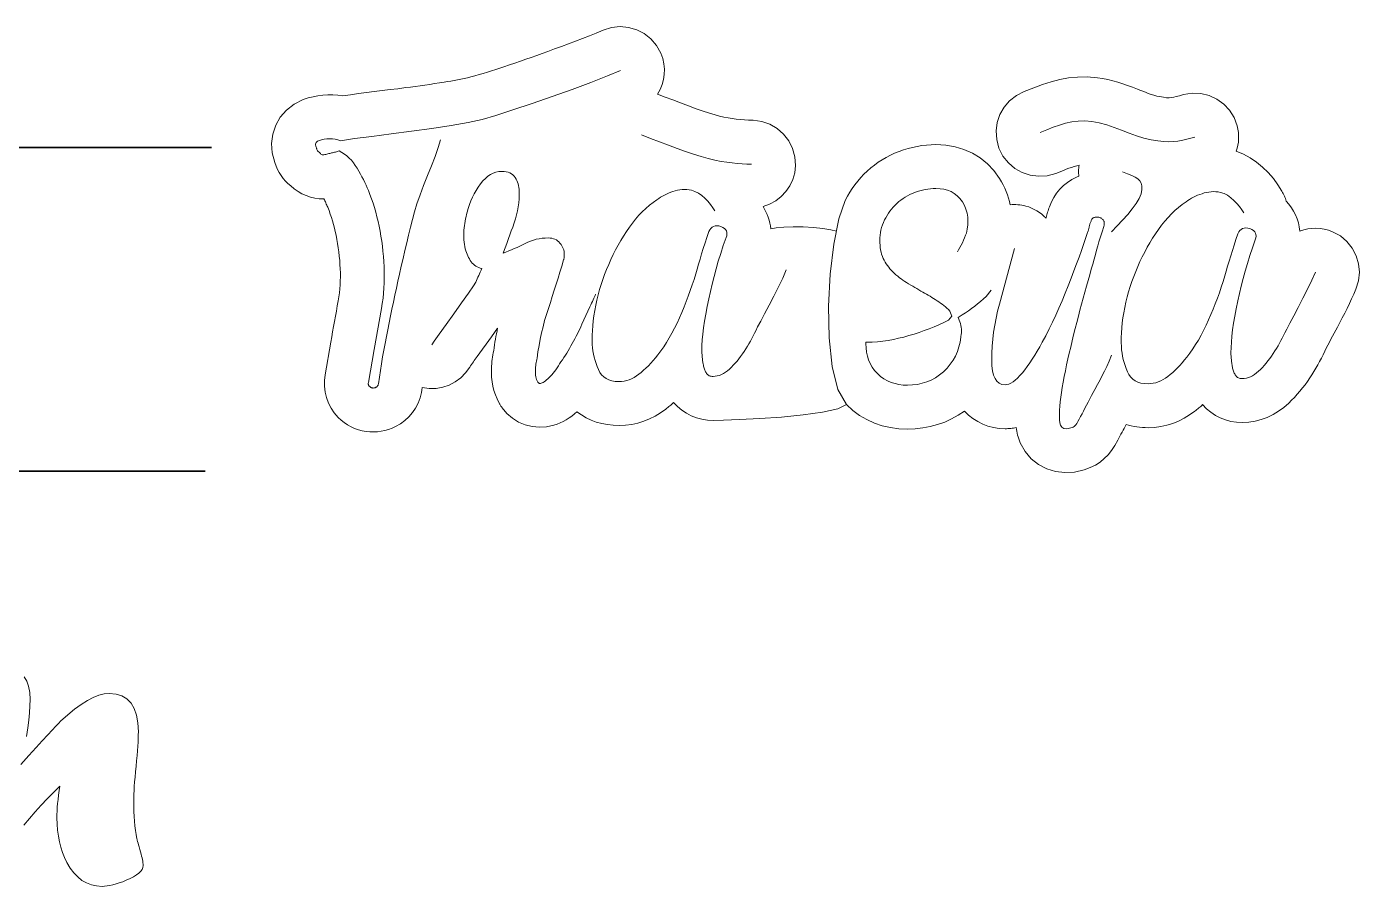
# Model space of a CAD drawing. Header units: millimetres. Extents: x -1222 to 1280, y -244 to 317.
# Drawn here: x 416 to 1280, y -240 to 317 of the extents above; entities that cross this region are included whole.
import ezdxf
from ezdxf.lldxf.tags import DXFTag

# ---------------------------------------------------------------- set-up
doc = ezdxf.new("R2010")
doc.units = ezdxf.units.MM
doc.header["$MEASUREMENT"] = 0
doc.layers.add('Layer 2', color=7, linetype='Continuous')
doc.layers.add('Tool', color=7, linetype='Continuous')
tags = doc.linetypes.add('New Line3', pattern=[0.7, 0.2, -0.5]).pattern_tags.tags
tags[6:7] = [DXFTag(74, 4), DXFTag(75, 0), DXFTag(340, '0'), DXFTag(46, 1.0), DXFTag(50, 0.0), DXFTag(44, 0.0), DXFTag(45, 0.0)]
tags[4:5] = [DXFTag(74, 4), DXFTag(75, 0), DXFTag(340, '0'), DXFTag(46, 1.0), DXFTag(50, 0.0), DXFTag(44, 0.0), DXFTag(45, 0.0)]
tags = doc.linetypes.add('New Line4', pattern=[0.7, 0.2, -0.5]).pattern_tags.tags
tags[6:7] = [DXFTag(74, 4), DXFTag(75, 0), DXFTag(340, '0'), DXFTag(46, 1.0), DXFTag(50, 0.0), DXFTag(44, 0.0), DXFTag(45, 0.0)]
tags[4:5] = [DXFTag(74, 4), DXFTag(75, 0), DXFTag(340, '0'), DXFTag(46, 1.0), DXFTag(50, 0.0), DXFTag(44, 0.0), DXFTag(45, 0.0)]

msp = doc.modelspace()

# ---------------------------------------------------------------- linework, layer by layer
at = {"layer": 'Layer 2', "lineweight": 9}
for points in [[(947.256, 72.2524), (941.6306, 69.5633), (931.8647, 67.3496), (919.2885, 65.5754), (905.2324, 64.2046), (891.0263, 63.2011), (878.0007, 62.529), (867.4856, 62.1521), (860.8114, 62.0345), (857.1153, 62.2265), (853.5102, 62.7963), (850.0215, 63.7348), (846.6749, 65.0327), (843.4956, 66.6809), (840.5093, 68.6703), (837.7412, 70.9915), (835.217, 73.6355), (834.6011, 73.0822), (833.9801, 72.5348), (833.354, 71.9935), (832.7227, 71.4582), (832.0862, 70.9292), (831.4445, 70.4067), (830.7975, 69.8906), (830.1453, 69.3812), (826.7772, 66.9709), (823.272, 64.8431), (819.6386, 63.0097), (815.8858, 61.4828), (812.0225, 60.2743), (808.0573, 59.3962), (803.9992, 58.8606), (799.8569, 58.6794), (796.0259, 58.8229), (792.2856, 59.2512), (788.6499, 59.9609), (785.133, 60.949), (781.7488, 62.2119), (778.5113, 63.7466), (775.4346, 65.5497), (772.5327, 67.618), (770.8891, 66.1931), (769.1886, 64.8496), (767.4285, 63.5941), (765.6059, 62.4331), (763.7182, 61.3732), (761.7626, 60.421), (759.7364, 59.5831), (757.6368, 58.8661), (752.924, 57.8211), (748.2027, 57.5346), (743.551, 57.9784), (739.0472, 59.1242), (734.7696, 60.9438), (730.7964, 63.4089), (727.2059, 66.4912), (724.0763, 70.1625), (723.7984, 70.5509), (723.5342, 70.9325), (723.2813, 71.3109), (723.0374, 71.6898), (722.8001, 72.0729), (722.5671, 72.4638), (722.3362, 72.8664), (722.1049, 73.2842), (720.7908, 75.9254), (719.6826, 78.633), (718.7767, 81.3994), (718.0698, 84.2168), (717.5584, 87.0774), (717.2391, 89.9735), (717.1084, 92.8974), (717.1629, 95.8414), (717.2475, 97.2934), (717.3582, 98.7437), (717.496, 100.1918), (717.6618, 101.6368), (717.8564, 103.0781), (718.0808, 104.515), (718.336, 105.9467), (718.6228, 107.3725), (718.8791, 109.1917), (719.1516, 111.008), (719.4402, 112.8216), (719.745, 114.6321), (720.066, 116.4395), (720.4032, 118.2438), (720.7566, 120.0448), (721.1261, 121.8424), (717.0718, 116.2072), (707.8685, 103.4389), (707.2641, 102.6004), (706.6525, 101.7565), (706.0373, 100.9079), (705.4224, 100.0553), (704.8116, 99.1996), (704.2085, 98.3415), (703.6171, 97.4817), (703.041, 96.6212), (700.3933, 92.8583), (697.2412, 89.637), (693.6659, 86.9856), (689.7491, 84.9324), (685.572, 83.5056), (681.2161, 82.7337), (676.7629, 82.6449), (672.2938, 83.2675), (672.0596, 81.6445), (671.7929, 80.0873), (670.8817, 76.5645), (669.598, 73.2076), (667.9592, 70.0428), (665.9826, 67.0963), (663.6854, 64.3941), (661.0849, 61.9625), (658.1985, 59.8275), (655.0435, 58.0154), (652.7918, 56.9895), (650.4844, 56.1357), (648.1298, 55.4576), (645.7363, 54.9587), (643.3124, 54.6427), (640.8663, 54.5131), (638.4066, 54.5736), (635.9415, 54.8278), (633.3807, 55.3021), (630.8858, 55.9805), (628.4659, 56.8565), (626.1299, 57.9236), (623.8869, 59.1753), (621.7458, 60.6053), (619.7155, 62.207), (617.8052, 63.974), (615.2778, 66.8382), (613.1514, 69.9535), (611.4344, 73.2795), (610.1355, 76.7762), (609.2631, 80.4032), (608.8259, 84.1203), (608.8324, 87.8873), (609.2911, 91.6638), (612.9789, 112.8685), (613.567, 116.2181), (614.1642, 119.5661), (614.7681, 122.9127), (615.3763, 126.2586), (615.9865, 129.6042), (616.596, 132.9498), (617.2027, 136.296), (617.804, 139.6432), (618.2219, 142.2061), (618.5631, 144.7776), (618.8292, 147.3563), (619.022, 149.9409), (619.1431, 152.53), (619.1941, 155.1224), (619.1769, 157.7167), (619.093, 160.3115), (618.944, 163.0606), (618.7434, 165.806), (618.4904, 168.5468), (618.184, 171.2818), (617.8232, 174.0101), (617.4069, 176.7306), (616.9343, 179.4423), (616.4043, 182.1442), (615.9011, 184.4637), (615.3527, 186.7764), (614.7566, 189.0793), (614.1104, 191.3694), (613.4117, 193.6436), (612.6579, 195.8991), (611.8468, 198.1327), (610.9759, 200.3415), (610.6904, 201.0251), (610.3967, 201.7061), (610.095, 202.3845), (609.7858, 203.0601), (609.4694, 203.733), (609.146, 204.4031), (608.8161, 205.0703), (608.4799, 205.7346), (605.4952, 205.8262), (602.577, 206.2052), (599.7344, 206.8641), (596.9768, 207.7953), (594.3134, 208.9913), (591.7534, 210.4446), (589.306, 212.1478), (586.9806, 214.0932), (585.1714, 215.6418), (583.5395, 217.2885), (582.0731, 219.0331), (580.7604, 220.8751), (579.5893, 222.8142), (578.5482, 224.8498), (577.625, 226.9817), (576.808, 229.2094), (575.0808, 235.4706), (574.6199, 241.7073), (575.3656, 247.7672), (577.2582, 253.4978), (580.2382, 258.7467), (584.246, 263.3616), (589.2217, 267.1902), (595.106, 270.0799), (598.2677, 271.1513), (601.4557, 272.0049), (604.6637, 272.6395), (607.8856, 273.0543), (611.1152, 273.2482), (614.3462, 273.22), (617.5724, 272.969), (620.7878, 272.4939), (625.8622, 273.2483), (630.9545, 273.9582), (636.0589, 274.6336), (641.1695, 275.2848), (646.2801, 275.922), (651.3849, 276.5553), (656.478, 277.1949), (661.5533, 277.8511), (664.6719, 278.2645), (667.7905, 278.6836), (670.9086, 279.1102), (674.0257, 279.5462), (677.1411, 279.9935), (680.2544, 280.4538), (683.3648, 280.929), (686.472, 281.421), (688.6229, 281.7696), (690.7958, 282.1292), (692.9813, 282.5051), (695.1705, 282.9023), (697.354, 283.326), (699.5227, 283.7814), (701.6674, 284.2737), (703.779, 284.8081), (706.4758, 285.5467), (709.1725, 286.3227), (711.8671, 287.1304), (714.5576, 287.964), (717.242, 288.8178), (719.9185, 289.6862), (722.5848, 290.5633), (725.2392, 291.4434), (728.7971, 292.6333), (732.3509, 293.8369), (735.9007, 295.0533), (739.4465, 296.2821), (742.9883, 297.5223), (746.5261, 298.7734), (750.0599, 300.0346), (753.5898, 301.3052), (758.0936, 302.9355), (762.6154, 304.5831), (767.1449, 306.2533), (771.6716, 307.9512), (776.1853, 309.6821), (780.6755, 311.4511), (785.1318, 313.2633), (789.544, 315.124), (795.0386, 316.855), (800.6055, 317.437), (806.0924, 316.9307), (811.3465, 315.397), (816.2155, 312.8966), (820.5467, 309.4904), (824.1875, 305.239), (826.9856, 300.2034), (828.1987, 296.8095), (828.9601, 293.3654), (829.2844, 289.9076), (829.1862, 286.4726), (828.68, 283.0969), (827.7804, 279.8169), (826.5018, 276.6691), (824.8588, 273.69), (829.7518, 271.7949), (834.7186, 269.8662), (839.7412, 267.9373), (844.8015, 266.042), (849.8814, 264.2139), (854.9629, 262.4866), (860.0278, 260.8937), (865.0582, 259.4689), (867.8657, 258.7775), (870.5717, 258.2171), (873.2128, 257.7717), (875.8256, 257.4253), (878.4467, 257.162), (881.1127, 256.9657), (883.8602, 256.8205), (886.7259, 256.7104), (892.4348, 255.939), (897.7203, 254.0969), (902.4703, 251.3042), (906.5725, 247.6806), (909.9149, 243.3462), (912.3851, 238.4208), (913.8711, 233.0243), (914.2606, 227.2767), (913.7164, 222.5963), (912.4465, 218.1832), (910.5159, 214.098), (907.9895, 210.4016), (904.9321, 207.1546), (901.4087, 204.4177), (897.484, 202.2515), (893.2229, 200.7168), (894.2219, 199.0566), (895.1178, 197.3451), (895.9086, 195.586), (896.5923, 193.7834), (897.1671, 191.9411), (897.631, 190.0629), (897.9821, 188.1529), (898.2183, 186.2148), (901.6608, 186.9928), (906.6712, 187.4555), (912.7328, 187.6223), (919.3291, 187.5125), (925.9435, 187.1454), (932.0594, 186.5403), (937.1602, 185.7166), (940.7293, 184.6937)], [(684.2135, 244.1162), (682.6158, 238.9664), (680.5594, 233.2455), (678.1987, 227.1372), (675.6884, 220.8257), (673.183, 214.4947), (670.8368, 208.3284), (668.8046, 202.5106), (667.2407, 197.2253), (665.9698, 192.2578), (664.7134, 187.271), (663.4715, 182.2648), (662.2442, 177.2392), (661.0313, 172.1943), (659.833, 167.13), (658.6492, 162.0463), (657.48, 156.9432), (656.4802, 152.38), (655.4949, 147.8314), (654.5242, 143.2973), (653.568, 138.7777), (652.6263, 134.2726), (651.6991, 129.782), (650.7864, 125.3059), (649.8883, 120.8444), (649.0144, 116.3974), (648.1744, 111.9649), (647.3683, 107.547), (646.5961, 103.1436), (645.8577, 98.7546), (645.1532, 94.3803), (644.4827, 90.0204), (643.846, 85.675), (643.754, 85.3022), (643.633, 84.9585), (643.4829, 84.6438), (643.3038, 84.3582), (643.0956, 84.1016), (642.8584, 83.874), (642.5921, 83.6755), (642.2967, 83.506), (641.9893, 83.3632), (641.6867, 83.2446), (641.3889, 83.1502), (641.096, 83.08), (640.8079, 83.0339), (640.5247, 83.0122), (640.2463, 83.0146), (639.9728, 83.0412), (639.7041, 83.092), (639.4402, 83.1671), (639.1812, 83.2663), (638.927, 83.3898), (638.6776, 83.5375), (638.4331, 83.7093), (638.1934, 83.9054), (637.9586, 84.1257), (637.7456, 84.3678), (637.5713, 84.6293), (637.4358, 84.9101), (637.339, 85.2103), (637.2809, 85.5298), (637.2615, 85.8687), (637.2809, 86.227), (637.339, 86.6047), (641.0574, 107.9852), (645.8602, 134.6332), (646.3952, 137.9013), (646.8382, 141.1984), (647.1892, 144.5246), (647.4482, 147.8799), (647.6152, 151.2641), (647.6903, 154.6775), (647.6733, 158.1199), (647.5643, 161.5913), (647.3779, 164.9852), (647.1286, 168.3501), (646.8163, 171.6859), (646.4411, 174.9927), (646.003, 178.2705), (645.5019, 181.5192), (644.9379, 184.7388), (644.3109, 187.9295), (643.6258, 191.0717), (642.8875, 194.1461), (642.0959, 197.1527), (641.251, 200.0916), (640.3529, 202.9626), (639.4015, 205.7659), (638.3969, 208.5014), (637.339, 211.1691), (636.6152, 212.8855), (635.8381, 214.626), (635.0078, 216.3908), (634.1242, 218.1797), (633.1873, 219.9929), (632.1972, 221.8303), (631.1538, 223.6918), (630.0572, 225.5776), (628.8928, 227.415), (627.6461, 229.1314), (626.3171, 230.7267), (624.9058, 232.201), (623.4121, 233.5542), (621.8362, 234.7864), (620.1779, 235.8975), (618.4374, 236.8876), (617.8204, 236.717), (617.2079, 236.5226), (616.5983, 236.3155), (615.9902, 236.1069), (615.3822, 235.908), (614.7726, 235.7299), (614.1601, 235.5839), (613.5432, 235.4812), (612.9203, 235.3826), (612.2922, 235.2485), (611.6607, 235.0895), (611.0279, 234.9162), (610.3956, 234.7389), (609.7659, 234.5683), (609.1406, 234.4148), (608.5218, 234.289), (607.8927, 234.2356), (607.386, 234.3102), (606.9637, 234.4936), (606.5874, 234.7664), (606.219, 235.1091), (605.8202, 235.5024), (605.3528, 235.9268), (604.7787, 236.363), (604.5599, 236.5754), (604.3636, 236.8805), (604.1874, 237.2516), (604.0288, 237.662), (603.8854, 238.0848), (603.7545, 238.4932), (603.6339, 238.8604), (603.521, 239.1598), (603.2409, 239.9515), (603.1102, 240.6622), (603.1227, 241.2948), (603.2722, 241.8525), (603.5522, 242.3382), (603.9566, 242.7551), (604.4791, 243.1063), (605.1134, 243.3947), (606.9025, 243.9853), (608.6877, 244.4119), (610.4698, 244.6722), (612.2499, 244.7637), (614.0287, 244.6841), (615.8072, 244.431), (617.5864, 244.002), (619.367, 243.3947), (628.3972, 244.7746), (639.5268, 246.2743), (652.0546, 247.8844), (665.279, 249.5957), (678.4985, 251.399), (691.0116, 253.2849), (702.117, 255.2443), (711.1131, 257.2679), (720.0803, 259.8616), (731.097, 263.3644), (743.459, 267.5169), (756.4623, 272.0595), (769.4026, 276.7329), (781.5758, 281.2776), (792.2779, 285.434), (800.8045, 288.9429)], [(1072.7893, 248.8193), (1077.2139, 250.5359), (1081.397, 252.1382), (1085.4271, 253.5657), (1089.3925, 254.7581), (1093.3818, 255.655), (1097.4834, 256.1961), (1101.7856, 256.3211), (1106.377, 255.9695), (1111.1641, 255.0872), (1115.9857, 253.7528), (1120.8288, 252.1051), (1125.6802, 250.2828), (1130.5268, 248.4248), (1135.3556, 246.6698), (1140.1534, 245.1567), (1144.9071, 244.0242), (1149.2428, 243.2847), (1152.9326, 242.8484), (1156.1821, 242.7007), (1159.1973, 242.8273), (1162.1839, 243.2135), (1165.3477, 243.845), (1168.8945, 244.7073), (1173.0301, 245.7858)], [(814.3843, 247.1834), (820.2757, 244.9202), (826.1223, 242.6909), (831.879, 240.5294), (837.501, 238.4695), (842.9434, 236.5451), (848.1613, 234.79), (853.1098, 233.2382), (857.7439, 231.9235), (862.0338, 230.8685), (866.0093, 230.0507), (869.7155, 229.4361), (873.1971, 228.9909), (876.4991, 228.6811), (879.6664, 228.473), (882.7438, 228.3327), (885.7764, 228.2262)], [(678.4849, 111.0881), (679.995, 113.3998), (683.2704, 118.0396), (687.7228, 124.2378), (692.7636, 131.2243), (697.8044, 138.2293), (702.2566, 144.4831), (705.5319, 149.2156), (707.0417, 151.657), (707.4794, 152.7056), (707.9307, 153.7729), (708.3955, 154.8588), (708.8738, 155.9634), (709.3657, 157.0865), (709.871, 158.2282), (710.3897, 159.3884), (710.9219, 160.5672), (709.8711, 160.8085), (708.8741, 161.1365), (707.931, 161.551), (707.0418, 162.0522), (706.2064, 162.6401), (705.425, 163.3145), (704.6974, 164.0756), (704.0237, 164.9234), (703.3972, 165.833), (702.8111, 166.7797), (702.2655, 167.7635), (701.7602, 168.7844), (701.2954, 169.8425), (700.871, 170.9377), (700.4871, 172.07), (700.1435, 173.2394), (699.8471, 174.7276), (699.6046, 176.222), (699.416, 177.7225), (699.2813, 179.2292), (699.2004, 180.7421), (699.1735, 182.2612), (699.2004, 183.7865), (699.2812, 185.3179), (699.4092, 186.8432), (699.5776, 188.3499), (699.7865, 189.838), (700.0358, 191.3076), (700.3254, 192.7586), (700.6556, 194.191), (701.0261, 195.6049), (701.4371, 197.0002), (702.1376, 199.5402), (702.9459, 202.0122), (703.862, 204.4161), (704.886, 206.752), (706.0177, 209.0198), (707.2572, 211.2195), (708.6045, 213.3511), (710.0596, 215.4147), (711.5956, 217.3174), (713.1854, 218.9664), (714.8291, 220.3617), (716.5267, 221.5033), (718.2781, 222.3913), (720.0835, 223.0255), (721.9428, 223.4061), (723.856, 223.5329), (725.311, 223.471), (726.6583, 223.2854), (727.8978, 222.976), (729.0295, 222.5429), (730.0534, 221.986), (730.9696, 221.3054), (731.778, 220.501), (732.4786, 219.5728), (733.0849, 218.5704), (733.6103, 217.5433), (734.0549, 216.4914), (734.4187, 215.4148), (734.7016, 214.3134), (734.9037, 213.1872), (735.0249, 212.0363), (735.0653, 210.8607), (735.1091, 208.2835), (735.0249, 205.7002), (734.8128, 203.1106), (734.4726, 200.5149), (734.0045, 197.913), (733.4083, 195.3048), (732.6842, 192.6905), (731.832, 190.07), (730.9192, 187.4681), (730.0131, 184.9095), (729.1137, 182.3942), (728.2211, 179.9222), (727.3353, 177.4936), (726.4561, 175.1082), (725.5837, 172.7662), (724.7181, 170.4674), (726.5437, 171.1728), (728.3558, 171.903), (730.1545, 172.6579), (731.9396, 173.4376), (733.7113, 174.242), (735.4695, 175.0711), (737.2142, 175.925), (738.9455, 176.8036), (740.6903, 177.639), (742.4754, 178.363), (744.301, 178.9755), (746.167, 179.4767), (748.0735, 179.8665), (750.0203, 180.145), (752.0076, 180.312), (754.0353, 180.3677), (755.1906, 180.3151), (756.2853, 180.1573), (757.3193, 179.8944), (758.2927, 179.5262), (759.2055, 179.0529), (760.0577, 178.4744), (760.8492, 177.7906), (761.5802, 177.0017), (762.237, 176.1509), (762.8062, 175.2815), (763.2878, 174.3935), (763.6819, 173.4871), (763.9884, 172.562), (764.2073, 171.6184), (764.3387, 170.6562), (764.3825, 169.6755), (764.3758, 169.1), (764.3555, 168.5617), (764.3219, 168.0605), (764.2747, 167.5964), (764.2141, 167.1695), (764.14, 166.7797), (764.0524, 166.427), (763.9514, 166.1114), (762.759, 162.1544), (761.5532, 158.2035), (760.3339, 154.2589), (759.1011, 150.3205), (757.8548, 146.3882), (756.5951, 142.4621), (755.3219, 138.5422), (754.0353, 134.6285), (752.7891, 130.7024), (751.6372, 126.7454), (750.5795, 122.7575), (749.6162, 118.7386), (748.7472, 114.6888), (747.9725, 110.608), (747.2922, 106.4963), (746.7061, 102.3536), (746.5006, 101.4502), (746.3154, 100.522), (746.1503, 99.5691), (746.0055, 98.5915), (745.8808, 97.589), (745.7764, 96.5619), (745.6921, 95.51), (745.6281, 94.4333), (745.6046, 93.3629), (745.6417, 92.3296), (745.7394, 91.3334), (745.8977, 90.3743), (746.1166, 89.4523), (746.3962, 88.5674), (746.7363, 87.7197), (747.1371, 86.9091), (747.3595, 86.6369), (747.5953, 86.4142), (747.8445, 86.241), (748.1073, 86.1172), (748.3835, 86.043), (748.6731, 86.0183), (748.9762, 86.043), (749.2927, 86.1173), (749.9529, 86.3617), (750.64, 86.6989), (751.3541, 87.1289), (752.0951, 87.6518), (752.8631, 88.2674), (753.658, 88.9759), (754.4798, 89.7772), (755.3286, 90.6713), (756.1909, 91.6397), (757.0532, 92.6637), (757.9154, 93.7435), (758.7777, 94.8789), (759.64, 96.07), (760.5023, 97.3168), (761.3645, 98.6193), (762.2268, 99.9775), (763.1902, 101.3759), (764.14, 102.7991), (765.0764, 104.247), (765.9993, 105.7197), (766.9087, 107.2171), (767.8046, 108.7393), (768.6871, 110.2862), (769.5561, 111.8579), (770.4083, 113.4388), (771.2402, 115.0136), (772.0519, 116.5822), (772.8435, 118.1446), (773.6148, 119.7007), (774.3659, 121.2508), (775.0969, 122.7946), (775.8076, 124.3322), (780.9812, 135.6184), (781.5572, 136.8745), (782.0994, 138.0687), (782.608, 139.2011), (783.0829, 140.2716), (783.5242, 141.2802), (783.9317, 142.2269), (784.3056, 143.1117), (784.6458, 143.9347)], [(1126.2777, 223.2586), (1129.5652, 222.0279), (1132.2856, 220.9382), (1134.4769, 219.8898), (1136.1769, 218.7831), (1137.4236, 217.5185), (1138.2547, 215.9964), (1138.7083, 214.1171), (1138.8221, 211.7811), (1138.3442, 209.0322), (1137.0728, 206.0069), (1135.1214, 202.7448), (1132.6033, 199.2853), (1129.6318, 195.6679), (1126.3202, 191.932), (1122.782, 188.1172), (1119.1304, 184.2629)], [(861.8951, 197.9737), (860.6377, 199.9913), (859.1272, 202.0743), (857.4007, 204.1403), (855.4955, 206.1067), (853.4487, 207.8909), (851.2976, 209.4105), (849.0794, 210.5828), (846.8312, 211.3254), (845.3069, 211.6024), (843.7865, 211.7592), (842.271, 211.8013), (840.7617, 211.7343), (839.2595, 211.5637), (837.7658, 211.2951), (836.2815, 210.9341), (834.8079, 210.4863), (833.3618, 209.9752), (831.9594, 209.4204), (830.6007, 208.8219), (829.2857, 208.1798), (828.0144, 207.4938), (826.7867, 206.7642), (825.6028, 205.9909), (824.4625, 205.1739), (821.981, 203.4264), (819.5693, 201.5391), (817.2276, 199.5119), (814.9558, 197.345), (812.7539, 195.0382), (810.6218, 192.5916), (808.5597, 190.0051), (806.5674, 187.2789), (804.6452, 184.4566), (802.7928, 181.5819), (801.0103, 178.6547), (799.2977, 175.6752), (797.655, 172.6431), (796.0822, 169.5587), (794.5793, 166.4219), (793.1463, 163.2326), (791.792, 160.004), (790.525, 156.7492), (789.3454, 153.4682), (788.2532, 150.161), (787.2484, 146.8275), (786.331, 143.4679), (785.5009, 140.082), (784.7582, 136.67), (784.1116, 133.2753), (783.5699, 129.9419), (783.133, 126.6696), (782.8009, 123.4585), (782.5737, 120.3085), (782.4514, 117.2197), (782.4339, 114.1921), (782.5212, 111.2256), (782.7047, 109.1373), (782.9756, 107.0664), (783.3339, 105.0131), (783.7796, 102.9772), (784.3126, 100.9588), (784.9329, 98.9578), (785.6406, 96.9744), (786.4357, 95.0085), (787.3794, 93.1735), (788.5328, 91.5832), (789.8959, 90.2376), (791.4687, 89.1366), (793.2512, 88.2803), (795.2434, 87.6687), (797.4453, 87.3017), (799.8569, 87.1794), (801.5259, 87.2537), (803.1773, 87.4765), (804.8113, 87.8478), (806.4277, 88.3677), (808.0267, 89.0361), (809.6082, 89.8531), (811.1723, 90.8186), (812.7189, 91.9327), (814.2568, 93.1691), (815.7946, 94.5016), (817.3325, 95.9302), (818.8704, 97.455), (820.4082, 99.0758), (821.946, 100.7928), (823.4838, 102.6059), (825.0216, 104.5151), (826.9527, 107.0927), (828.8313, 109.7927), (830.6575, 112.615), (832.4313, 115.5596), (834.1526, 118.6266), (835.8215, 121.8158), (837.438, 125.1274), (839.0021, 128.5613), (840.5138, 132.0651), (841.973, 135.5864), (843.3797, 139.1252), (844.7341, 142.6815), (846.036, 146.2553), (847.2855, 149.8466), (848.4826, 153.4553), (849.6272, 157.0815), (850.4923, 160.2008), (851.4098, 163.4075), (852.3797, 166.7016), (853.402, 170.0831), (854.4767, 173.552), (855.6038, 177.1082), (856.7833, 180.7518), (858.0153, 184.4828), (858.627, 185.6362), (859.3436, 186.58), (860.1649, 187.314), (861.0911, 187.8383), (862.1222, 188.1528), (863.2581, 188.2577), (864.4988, 188.1528), (865.8444, 187.8383), (867.1201, 187.2353), (868.1512, 186.545), (868.9376, 185.7673), (869.4793, 184.9023), (869.7764, 183.9498), (869.8288, 182.9101), (869.6366, 181.7829), (869.1998, 180.5683), (867.4348, 175.4218), (865.7746, 170.3277), (864.2193, 165.2861), (862.7688, 160.2968), (861.4232, 155.3599), (860.1824, 150.4755), (859.0464, 145.6435), (858.0153, 140.864), (856.9668, 135.8136), (856.0581, 131.0079), (855.2892, 126.4468), (854.6601, 122.1304), (854.1708, 118.0585), (853.8213, 114.2314), (853.6116, 110.6489), (853.5417, 107.3111), (853.5461, 106.8742), (853.5592, 106.4024), (853.5811, 105.8956), (853.6117, 105.3539), (853.651, 104.7772), (853.6991, 104.1656), (853.7559, 103.519), (853.8214, 102.8375), (853.8956, 102.1385), (853.9786, 101.4395), (854.0703, 100.7405), (854.1708, 100.0414), (854.28, 99.3424), (854.398, 98.6433), (854.5247, 97.9442), (854.6602, 97.2451), (854.8131, 96.5592), (854.9922, 95.8995), (855.1975, 95.2661), (855.4291, 94.6588), (855.6869, 94.0777), (855.9709, 93.5229), (856.2811, 92.9942), (856.6175, 92.4918), (856.9888, 92.0331), (857.4039, 91.6356), (857.8626, 91.2992), (858.365, 91.0239), (858.911, 90.8098), (859.5008, 90.6569), (860.1342, 90.5651), (860.8114, 90.5345), (862.2008, 90.6088), (863.5727, 90.8316), (864.9271, 91.203), (866.2639, 91.7229), (867.5833, 92.3914), (868.8852, 93.2083), (870.1696, 94.1738), (871.4365, 95.2878), (872.686, 96.5068), (873.9181, 97.7869), (875.1327, 99.1281), (876.3298, 100.5306), (877.5094, 101.9942), (878.6716, 103.5189), (879.8162, 105.1049), (880.9434, 106.752), (882.0399, 108.4296), (883.0928, 110.1072), (884.1021, 111.7848), (885.0677, 113.4625), (885.9896, 115.1401), (886.8678, 116.8178), (887.7022, 118.4955), (888.4928, 120.1732), (889.7079, 122.6216), (891.6829, 126.4037), (894.2181, 131.2067), (897.1136, 136.7176), (900.1696, 142.6236), (903.1861, 148.6116), (905.9635, 154.3689), (908.3017, 159.5824)], [(1019.2497, 171.3402), (1019.9991, 172.6315), (1020.7993, 174.0843), (1021.6207, 175.6505), (1022.4338, 177.2818), (1023.2091, 178.9301), (1023.9171, 180.5473), (1024.5282, 182.0852), (1025.013, 183.4955), (1025.6045, 186.1548), (1025.9572, 188.785), (1026.0595, 191.383), (1025.9001, 193.9456), (1025.4676, 196.4699), (1024.7504, 198.9525), (1023.7372, 201.3904), (1022.4166, 203.7804), (1020.8539, 205.9495), (1019.1097, 207.7684), (1017.1923, 209.2559), (1015.1103, 210.4308), (1012.8722, 211.3118), (1010.4865, 211.9179), (1007.9617, 212.2678), (1005.3063, 212.3802), (1003.5359, 212.3398), (1001.7793, 212.2187), (1000.0367, 212.0175), (998.3085, 211.7364), (996.5949, 211.3761), (994.8961, 210.9368), (993.2125, 210.4189), (991.5444, 209.823), (989.9631, 209.1802), (988.4178, 208.4732), (986.9104, 207.7005), (985.4431, 206.8606), (984.0178, 205.952), (982.6368, 204.9733), (981.3019, 203.9228), (980.0154, 202.7992), (978.7933, 201.6188), (977.6351, 200.3872), (976.5402, 199.106), (975.5076, 197.7769), (974.5366, 196.4017), (973.6264, 194.9821), (972.7762, 193.5198), (971.9852, 192.0165), (971.2492, 190.4232), (970.6191, 188.8031), (970.0925, 187.1576), (969.6671, 185.4877), (969.3404, 183.7948), (969.11, 182.08), (968.9736, 180.3445), (968.9286, 178.5896), (968.9544, 177.1235), (969.0369, 175.6449), (969.1837, 174.1633), (969.4025, 172.6885), (969.7008, 171.23), (970.0864, 169.7975), (970.5667, 168.4006), (971.1494, 167.0488), (971.7571, 165.8495), (972.413, 164.6827), (973.1165, 163.5484), (973.8668, 162.4468), (974.6634, 161.3779), (975.5057, 160.3418), (976.393, 159.3386), (977.3246, 158.3684), (978.3509, 157.3744), (979.4065, 156.415), (980.4905, 155.4902), (981.6022, 154.5998), (982.7408, 153.7439), (983.9053, 152.9225), (985.095, 152.1354), (986.3091, 151.3827), (987.6147, 150.6007), (988.9215, 149.8205), (990.2293, 149.0422), (991.5383, 148.266), (992.8485, 147.4917), (994.1599, 146.7194), (995.4725, 145.9493), (996.7864, 145.1813), (997.9653, 144.5309), (999.1383, 143.8697), (1000.3051, 143.1978), (1001.4656, 142.5149), (1002.6194, 141.8209), (1003.7664, 141.1157), (1004.9063, 140.3993), (1006.039, 139.6713), (1007.1585, 138.924), (1008.2586, 138.1498), (1009.3384, 137.3485), (1010.3971, 136.52), (1011.4337, 135.6641), (1012.4474, 134.7808), (1013.4372, 133.87), (1014.4023, 132.9315), (1015.71, 129.6206), (1013.4359, 126.9772), (1010.3425, 125.4805), (1007.2112, 124.0619), (1004.0456, 122.7187), (1000.8491, 121.4481), (997.6253, 120.2474), (994.3778, 119.1139), (991.11, 118.0449), (987.8255, 117.0377), (984.4822, 116.0986), (981.1109, 115.2621), (977.7148, 114.5352), (974.297, 113.9249), (970.8603, 113.4381), (967.408, 113.0818), (963.943, 112.8629), (960.4684, 112.7884), (960.3672, 112.7869), (960.2411, 112.7812), (960.1061, 112.7699), (959.9781, 112.7512), (959.9495, 112.6369), (959.9265, 112.5082), (959.9085, 112.3709), (959.8949, 112.2311), (959.879, 111.9672), (959.8747, 111.7637), (959.9801, 109.0034), (960.3034, 106.3329), (960.8551, 103.7559), (961.6458, 101.2763), (962.6859, 98.8976), (963.9861, 96.6237), (965.5568, 94.4582), (967.4087, 92.4048), (969.462, 90.5529), (971.6274, 88.9822), (973.9013, 87.6821), (976.28, 86.642), (978.7596, 85.8514), (981.3365, 85.2998), (984.007, 84.9765), (986.7674, 84.8711), (990.0631, 85.0015), (993.2528, 85.3962), (996.3362, 86.0606), (999.3131, 87.0002), (1002.183, 88.2202), (1004.9458, 89.7261), (1007.6011, 91.5233), (1010.1485, 93.6171), (1012.5101, 95.9425), (1014.5886, 98.4081), (1016.3898, 101.0126), (1017.9198, 103.7545), (1019.1843, 106.6322), (1020.1893, 109.6444), (1020.9407, 112.7895), (1021.4445, 116.0661), (1021.4651, 116.246), (1021.503, 116.423), (1021.7225, 117.64), (1021.8568, 118.8484), (1021.9046, 120.0487), (1021.8648, 121.2416), (1021.7363, 122.4276), (1021.5177, 123.6072), (1021.208, 124.7811), (1020.806, 125.9498), (1019.7003, 128.8245), (1022.3192, 130.4457), (1024.3956, 131.7661), (1026.438, 133.1369), (1028.4442, 134.5587), (1030.4121, 136.0323), (1032.3393, 137.5582), (1034.2238, 139.1372), (1036.0632, 140.7698), (1037.8554, 142.4568), (1041.1023, 146.4481)], [(1204.8876, 196.5774), (1203.6302, 198.595), (1202.1197, 200.678), (1200.3932, 202.744), (1198.488, 204.7104), (1196.4412, 206.4946), (1194.2901, 208.0142), (1192.0719, 209.1865), (1189.8237, 209.9291), (1188.2994, 210.2061), (1186.779, 210.3629), (1185.2635, 210.405), (1183.7542, 210.338), (1182.252, 210.1674), (1180.7583, 209.8988), (1179.274, 209.5378), (1177.8004, 209.09), (1176.3543, 208.5789), (1174.9519, 208.0241), (1173.5932, 207.4256), (1172.2782, 206.7835), (1171.0069, 206.0975), (1169.7792, 205.3679), (1168.5953, 204.5946), (1167.455, 203.7776), (1164.9735, 202.0301), (1162.5618, 200.1428), (1160.2201, 198.1156), (1157.9483, 195.9487), (1155.7464, 193.6419), (1153.6143, 191.1953), (1151.5522, 188.6088), (1149.5599, 185.8826), (1147.6377, 183.0603), (1145.7853, 180.1856), (1144.0028, 177.2584), (1142.2902, 174.2789), (1140.6475, 171.2468), (1139.0747, 168.1624), (1137.5718, 165.0256), (1136.1388, 161.8363), (1134.7845, 158.6077), (1133.5175, 155.3529), (1132.3379, 152.0719), (1131.2457, 148.7647), (1130.2409, 145.4312), (1129.3235, 142.0716), (1128.4934, 138.6857), (1127.7507, 135.2737), (1127.1041, 131.879), (1126.5624, 128.5456), (1126.1255, 125.2733), (1125.7934, 122.0622), (1125.5662, 118.9122), (1125.4439, 115.8234), (1125.4264, 112.7958), (1125.5137, 109.8293), (1125.6972, 107.741), (1125.9681, 105.6701), (1126.3264, 103.6168), (1126.7721, 101.5809), (1127.3051, 99.5625), (1127.9254, 97.5615), (1128.6331, 95.5781), (1129.4282, 93.6122), (1130.3719, 91.7772), (1131.5253, 90.1869), (1132.8884, 88.8413), (1134.4612, 87.7403), (1136.2437, 86.884), (1138.2359, 86.2724), (1140.4378, 85.9054), (1142.8494, 85.7831), (1144.5184, 85.8574), (1146.1698, 86.0802), (1147.8038, 86.4515), (1149.4202, 86.9714), (1151.0192, 87.6398), (1152.6007, 88.4568), (1154.1648, 89.4223), (1155.7114, 90.5364), (1157.2493, 91.7728), (1158.7871, 93.1053), (1160.325, 94.5339), (1161.8629, 96.0587), (1163.4007, 97.6795), (1164.9385, 99.3965), (1166.4763, 101.2096), (1168.0141, 103.1188), (1169.9452, 105.6964), (1171.8238, 108.3964), (1173.65, 111.2187), (1175.4238, 114.1633), (1177.1451, 117.2303), (1178.814, 120.4195), (1180.4305, 123.7311), (1181.9946, 127.165), (1183.5063, 130.6688), (1184.9655, 134.1901), (1186.3722, 137.7289), (1187.7266, 141.2852), (1189.0285, 144.859), (1190.278, 148.4503), (1191.4751, 152.059), (1192.6197, 155.6852), (1193.4848, 158.8045), (1194.4023, 162.0112), (1195.3722, 165.3053), (1196.3945, 168.6868), (1197.4692, 172.1557), (1198.5963, 175.7119), (1199.7758, 179.3555), (1201.0078, 183.0865), (1201.6195, 184.2399), (1202.3361, 185.1837), (1203.1574, 185.9177), (1204.0836, 186.442), (1205.1147, 186.7565), (1206.2506, 186.8614), (1207.4913, 186.7565), (1208.8369, 186.442), (1210.1126, 185.839), (1211.1437, 185.1487), (1211.9301, 184.371), (1212.4718, 183.506), (1212.7689, 182.5535), (1212.8213, 181.5138), (1212.6291, 180.3866), (1212.1923, 179.172), (1210.4273, 174.0255), (1208.7671, 168.9314), (1207.2118, 163.8898), (1205.7613, 158.9005), (1204.4157, 153.9636), (1203.1749, 149.0792), (1202.0389, 144.2472), (1201.0078, 139.4677), (1199.9593, 134.4173), (1199.0506, 129.6116), (1198.2817, 125.0505), (1197.6526, 120.7341), (1197.1633, 116.6622), (1196.8138, 112.8351), (1196.6041, 109.2526), (1196.5342, 105.9148), (1196.5386, 105.4779), (1196.5517, 105.0061), (1196.5736, 104.4993), (1196.6042, 103.9576), (1196.6435, 103.3809), (1196.6916, 102.7693), (1196.7484, 102.1227), (1196.8139, 101.4412), (1196.8881, 100.7422), (1196.9711, 100.0432), (1197.0628, 99.3442), (1197.1633, 98.6451), (1197.2725, 97.9461), (1197.3905, 97.247), (1197.5172, 96.5479), (1197.6527, 95.8488), (1197.8056, 95.1629), (1197.9847, 94.5032), (1198.19, 93.8698), (1198.4216, 93.2625), (1198.6794, 92.6814), (1198.9634, 92.1266), (1199.2736, 91.5979), (1199.61, 91.0955), (1199.9813, 90.6368), (1200.3964, 90.2393), (1200.8551, 89.9029), (1201.3575, 89.6276), (1201.9035, 89.4135), (1202.4933, 89.2606), (1203.1267, 89.1688), (1203.8039, 89.1382), (1205.1933, 89.2125), (1206.5652, 89.4353), (1207.9196, 89.8067), (1209.2564, 90.3266), (1210.5758, 90.9951), (1211.8777, 91.812), (1213.1621, 92.7775), (1214.429, 93.8915), (1215.6785, 95.1105), (1216.9106, 96.3906), (1218.1252, 97.7318), (1219.3223, 99.1343), (1220.5019, 100.5979), (1221.6641, 102.1226), (1222.8087, 103.7086), (1223.9359, 105.3557), (1225.0324, 107.0333), (1226.0853, 108.7109), (1227.0946, 110.3885), (1228.0602, 112.0662), (1228.9821, 113.7438), (1229.8603, 115.4215), (1230.6947, 117.0992), (1231.4853, 118.7769), (1232.7004, 121.2253), (1234.6754, 125.0074), (1237.2106, 129.8104), (1240.1061, 135.3213), (1243.1621, 141.2273), (1246.1786, 147.2153), (1248.956, 152.9726), (1251.2942, 158.1861)], [(1056.1352, 173.5019), (1046.4347, 137.5021), (1045.2727, 132.9247), (1044.2656, 128.354), (1043.4134, 123.79), (1042.7162, 119.2328), (1042.1739, 114.6823), (1041.7866, 110.1386), (1041.5542, 105.6016), (1041.4767, 101.0713), (1041.6114, 97.3325), (1042.0156, 94.0923), (1042.6893, 91.3505), (1043.6324, 89.1073), (1044.8449, 87.3625), (1046.3269, 86.1163), (1048.0784, 85.3685), (1050.0993, 85.1193), (1051.3119, 85.2406), (1052.5784, 85.6043), (1053.8987, 86.2106), (1055.273, 87.0595), (1056.7011, 88.1508), (1058.1831, 89.4846), (1059.719, 91.061), (1061.3088, 92.8798), (1062.9255, 94.8873), (1064.5423, 97.0295), (1066.159, 99.3064), (1067.7758, 101.718), (1069.3926, 104.2644), (1071.0094, 106.9455), (1072.6261, 109.7613), (1074.2429, 112.7119), (1076.4861, 116.9626), (1078.689, 121.3076), (1080.8513, 125.7469), (1082.9733, 130.2806), (1085.0549, 134.9086), (1087.096, 139.6308), (1089.0967, 144.4474), (1091.057, 149.3583), (1092.9499, 154.2355), (1094.7486, 158.951), (1096.4529, 163.5049), (1098.063, 167.8971), (1099.5787, 172.1276), (1101.0001, 176.1964), (1102.3272, 180.1036), (1103.56, 183.8491), (1103.7654, 184.3779), (1103.9507, 184.8864), (1104.1157, 185.3748), (1104.2605, 185.843), (1104.3851, 186.291), (1104.4895, 186.7187), (1104.5737, 187.1263), (1104.6377, 187.5137), (1104.7017, 187.8943), (1104.786, 188.2817), (1104.8904, 188.6757), (1105.0151, 189.0765), (1105.1599, 189.4841), (1105.325, 189.8984), (1105.5102, 190.3195), (1105.7157, 190.7473), (1105.8403, 191.2626), (1105.9985, 191.7308), (1106.1905, 192.1518), (1106.4162, 192.5256), (1106.6755, 192.8523), (1106.9685, 193.1319), (1107.2953, 193.3643), (1107.6557, 193.5496), (1108.0363, 193.6944), (1108.4237, 193.8055), (1108.8178, 193.883), (1109.2186, 193.9268), (1109.6262, 193.9369), (1110.0405, 193.9133), (1110.4615, 193.8561), (1110.8893, 193.7652), (1111.3103, 193.6439), (1111.7111, 193.4957), (1112.0917, 193.3205), (1112.4521, 193.1185), (1112.7923, 192.8894), (1113.1122, 192.6334), (1113.412, 192.3505), (1113.6916, 192.0406), (1113.9375, 191.7038), (1114.1362, 191.34), (1114.2878, 190.9493), (1114.3922, 190.5316), (1114.4495, 190.087), (1114.4596, 189.6154), (1114.4225, 189.1169), (1114.3383, 188.5914), (1114.1228, 187.8437), (1113.9072, 187.1094), (1113.6917, 186.3887), (1113.4761, 185.6814), (1113.2606, 184.9875), (1113.045, 184.3071), (1112.8295, 183.6402), (1112.6139, 182.9867), (1110.8893, 177.8132), (1110.2156, 175.2533), (1109.4881, 172.5318), (1108.7066, 169.6486), (1107.8713, 166.6037), (1106.9821, 163.3971), (1106.039, 160.0289), (1105.042, 156.4989), (1103.9911, 152.8073), (1102.9166, 149.0181), (1101.8489, 145.1951), (1100.7879, 141.3385), (1099.7337, 137.4482), (1098.6862, 133.5242), (1097.6454, 129.5665), (1096.6113, 125.5752), (1095.5839, 121.5501), (1094.5768, 117.5285), (1093.6034, 113.5473), (1092.6637, 109.6065), (1091.7577, 105.7061), (1090.8853, 101.8461), (1090.0466, 98.0265), (1089.2416, 94.2473), (1088.4703, 90.5085), (1087.763, 86.8742), (1087.15, 83.4083), (1086.6313, 80.1107), (1086.2068, 76.9817), (1085.8767, 74.021), (1085.6409, 71.2287), (1085.4995, 68.6049), (1085.4523, 66.1495), (1085.4419, 64.2537), (1085.4828, 62.3175), (1085.6829, 60.4703), (1086.1503, 58.8418), (1086.9928, 57.5615), (1088.3184, 56.759), (1090.2351, 56.5639), (1092.851, 57.1056), (1093.657, 57.3729), (1094.3235, 57.6486), (1094.9016, 57.9943), (1095.4422, 58.4713), (1095.9963, 59.1411), (1096.6149, 60.065), (1097.3491, 61.3046), (1098.2499, 62.9212), (1099.1089, 64.5184), (1099.9931, 66.2122), (1100.9095, 67.9997), (1101.865, 69.8777), (1102.8665, 71.8429), (1103.9209, 73.8924), (1105.0351, 76.0228), (1106.2161, 78.2312), (1108.2773, 82.0121), (1110.0777, 85.2961), (1111.6844, 88.2575), (1113.1646, 91.0707), (1114.5854, 93.9099), (1116.0141, 96.9495), (1117.5178, 100.3638), (1119.1636, 104.3272)]]:
    msp.add_lwpolyline(points, dxfattribs=at)
msp.add_lwpolyline([(1200.0032, 236.6339), (1204.6134, 234.7698), (1209.0186, 232.3876), (1213.1917, 229.5498), (1217.1058, 226.3191), (1220.734, 222.7579), (1224.0491, 218.9288), (1227.0244, 214.8943), (1229.6327, 210.7171), (1230.0647, 209.933), (1230.4695, 209.1412), (1230.8471, 208.342), (1231.1978, 207.5362), (1231.5217, 206.7242), (1231.819, 205.9067), (1232.0898, 205.0842), (1232.3343, 204.2572), (1234.1525, 202.1806), (1235.779, 199.9817), (1237.2083, 197.6711), (1238.4352, 195.2596), (1239.4542, 192.7579), (1240.2601, 190.1767), (1240.8474, 187.5266), (1241.2108, 184.8185), (1243.7382, 185.6449), (1246.3359, 186.2351), (1248.9866, 186.5822), (1251.6728, 186.679), (1254.3771, 186.5185), (1257.082, 186.0937), (1259.7702, 185.3976), (1262.4242, 184.423), (1267.4737, 181.6501), (1271.7431, 178.0304), (1275.1709, 173.7162), (1277.6955, 168.8598), (1279.2553, 163.6133), (1279.7889, 158.1291), (1279.2347, 152.5592), (1277.5311, 147.0561), (1276.1778, 143.9472), (1274.766, 140.8489), (1273.305, 137.7623), (1271.8041, 134.6888), (1270.2727, 131.6296), (1268.7201, 128.5859), (1267.1557, 125.559), (1265.5888, 122.55), (1264.5663, 120.6124), (1263.5202, 118.6618), (1262.4618, 116.7013), (1261.4022, 114.7341), (1260.3526, 112.7636), (1259.3242, 110.7928), (1258.3282, 108.825), (1257.3758, 106.8633), (1256.3152, 104.6154), (1255.2071, 102.3911), (1254.0531, 100.1905), (1252.8549, 98.0136), (1251.6138, 95.8607), (1250.3316, 93.7319), (1249.0097, 91.6274), (1247.6497, 89.5473), (1246.1414, 87.343), (1244.5788, 85.1769), (1242.9605, 83.0523), (1241.2857, 80.9726), (1239.553, 78.9413), (1237.7615, 76.9617), (1235.9101, 75.0373), (1233.9976, 73.1715), (1230.7892, 70.3829), (1227.3955, 67.9069), (1223.8283, 65.7619), (1220.0994, 63.966), (1216.2207, 62.5374), (1212.204, 61.4945), (1208.0611, 60.8553), (1203.8039, 60.6382), (1200.1078, 60.8302), (1196.5027, 61.4), (1193.014, 62.3385), (1189.6674, 63.6364), (1186.4881, 65.2846), (1183.5018, 67.274), (1180.7337, 69.5952), (1178.2095, 72.2392), (1177.5936, 71.6859), (1176.9726, 71.1385), (1176.3465, 70.5972), (1175.7152, 70.0619), (1175.0787, 69.5329), (1174.437, 69.0104), (1173.79, 68.4943), (1173.1378, 67.9849), (1169.7697, 65.5746), (1166.2645, 63.4468), (1162.6311, 61.6134), (1158.8783, 60.0865), (1155.015, 58.878), (1151.0498, 57.9999), (1146.9917, 57.4643), (1142.8494, 57.2831), (1140.9801, 57.3169), (1139.1305, 57.4182), (1137.3021, 57.5866), (1135.4966, 57.8217), (1133.7155, 58.123), (1131.9605, 58.4904), (1130.2331, 58.9233), (1128.5349, 59.4214), (1127.8819, 58.1407), (1127.2303, 56.8593), (1126.5781, 55.5784), (1125.9234, 54.299), (1125.2641, 53.0223), (1124.5983, 51.7492), (1123.9241, 50.4808), (1123.2395, 49.2183), (1121.2068, 45.7123), (1119.1059, 42.5512), (1116.8726, 39.7191), (1114.443, 37.2004), (1111.7528, 34.9791), (1108.7381, 33.0396), (1105.3347, 31.3661), (1101.4785, 29.9428), (1095.1658, 28.4893), (1088.9124, 28.1175), (1082.8495, 28.8085), (1077.1082, 30.5437), (1071.8198, 33.3042), (1067.1152, 37.0713), (1063.1258, 41.8262), (1059.9826, 47.5501), (1059.4593, 48.8269), (1058.9995, 50.0816), (1058.5991, 51.318), (1058.2541, 52.5404), (1057.9604, 53.7525), (1057.7139, 54.9585), (1057.5106, 56.1623), (1057.3464, 57.368), (1056.4719, 57.1957), (1055.5885, 57.0452), (1054.6962, 56.9167), (1053.7949, 56.8107), (1052.8846, 56.7275), (1051.9653, 56.6677), (1051.0368, 56.6315), (1050.0993, 56.6193), (1046.2875, 56.814), (1042.5885, 57.3892), (1039.0217, 58.3318), (1035.6064, 59.6286), (1032.3621, 61.2665), (1029.308, 63.2324), (1026.4635, 65.513), (1023.848, 68.0952), (1019.7105, 65.3479), (1015.4115, 62.9667), (1010.9605, 60.9516), (1006.3675, 59.3028), (1001.6419, 58.0203), (996.7936, 57.1041), (991.8322, 56.5544), (986.7674, 56.3711), (981.192, 56.6145), (975.756, 57.3475), (970.4806, 58.574), (965.3871, 60.2982), (960.4966, 62.5241), (955.8305, 65.2557), (951.4099, 68.4972), (947.256, 72.2524), (941.6157, 82.0655), (937.9253, 97.0659), (936.0019, 115.6245), (935.6628, 136.1119), (936.7253, 156.8987), (939.0065, 176.3556), (942.3238, 192.8534), (946.4943, 204.7627), (947.8909, 207.4112), (949.3976, 209.989), (951.0139, 212.4925), (952.7391, 214.9183), (954.5728, 217.2627), (956.5144, 219.5224), (958.5634, 221.6937), (960.7192, 223.7731), (963.0215, 225.7878), (965.4114, 227.6787), (967.885, 229.4463), (970.4381, 231.0907), (973.0667, 232.6124), (975.7669, 234.0115), (978.5346, 235.2884), (981.3658, 236.4434), (984.2594, 237.4759), (987.187, 238.3737), (990.1456, 239.1358), (993.1325, 239.7614), (996.1448, 240.2495), (999.1798, 240.5993), (1002.2346, 240.8098), (1005.3063, 240.8802), (1011.607, 240.5379), (1017.6699, 239.5103), (1023.4508, 237.7961), (1028.9058, 235.3942), (1033.9907, 232.3034), (1038.6615, 228.5224), (1042.8741, 224.0502), (1046.5845, 218.8854), (1047.7952, 216.8508), (1048.904, 214.7861), (1049.9115, 212.6932), (1050.8183, 210.5741), (1051.6249, 208.4305), (1052.3321, 206.2644), (1052.9403, 204.0777), (1053.4503, 201.8722), (1054.6901, 201.9642), (1055.9384, 202.0016), (1057.1937, 201.9834), (1058.4545, 201.9089), (1059.7191, 201.777), (1060.986, 201.5869), (1062.2536, 201.3377), (1063.5203, 201.0284), (1065.4318, 200.4436), (1067.273, 199.7369), (1069.0404, 198.9142), (1070.7309, 197.981), (1072.3411, 196.943), (1073.8677, 195.8061), (1075.3075, 194.5757), (1076.6571, 193.2578), (1076.7777, 193.5961), (1076.97, 194.4916), (1077.1841, 195.3813), (1077.4196, 196.2649), (1077.6761, 197.1423), (1077.9533, 198.0134), (1078.2507, 198.8779), (1078.568, 199.7357), (1078.9049, 200.5866), (1080.138, 203.7132), (1081.6673, 206.6727), (1083.4815, 209.4442), (1085.5692, 212.0067), (1087.9192, 214.3391), (1090.5202, 216.4204), (1093.3608, 218.2295), (1096.4298, 219.7456), (1097.9356, 220.3482), (1097.8564, 221.2375), (1097.8051, 222.1308), (1097.782, 223.0276), (1097.7875, 223.9272), (1097.8217, 224.829), (1097.8849, 225.7323), (1097.9775, 226.6365), (1098.0998, 227.541), (1096.7232, 227.217), (1095.0096, 226.7239), (1093.2805, 226.1616), (1091.5431, 225.5458), (1089.8049, 224.892), (1088.0732, 224.2157), (1086.3553, 223.5325), (1084.6586, 222.8579), (1082.9905, 222.2076), (1077.4309, 220.6984), (1071.8451, 220.3402), (1066.383, 221.0661), (1061.1946, 222.8094), (1056.4299, 225.5031), (1052.2388, 229.0803), (1048.7714, 233.4743), (1046.1776, 238.6181), (1044.6684, 244.1777), (1044.3102, 249.7635), (1045.0361, 255.2256), (1046.7794, 260.414), (1049.4731, 265.1787), (1053.0503, 269.3698), (1057.4443, 272.8372), (1062.5881, 275.431), (1068.6655, 277.7474), (1074.4415, 279.8456), (1080.0452, 281.6611), (1085.6056, 283.1294), (1091.2518, 284.1859), (1097.1128, 284.766), (1103.3177, 284.8052), (1109.9955, 284.2389), (1113.3653, 283.7232), (1116.6775, 283.0585), (1119.942, 282.2615), (1123.1689, 281.3494), (1126.368, 280.339), (1129.5494, 279.2473), (1132.723, 278.0913), (1135.8988, 276.8879), (1137.5785, 276.2336), (1139.3323, 275.5434), (1141.1388, 274.8419), (1142.9767, 274.1537), (1144.8245, 273.5034), (1146.6609, 272.9156), (1148.4645, 272.4149), (1150.2139, 272.0258), (1152.7425, 271.5853), (1154.7511, 271.3367), (1156.4167, 271.2708), (1157.916, 271.378), (1159.426, 271.649), (1161.1235, 272.0744), (1163.1854, 272.6447), (1165.7886, 273.3505), (1171.4795, 274.245), (1177.0711, 273.9926), (1182.4217, 272.6759), (1187.3893, 270.3778), (1191.8322, 267.1811), (1195.6087, 263.1686), (1198.5768, 258.423), (1200.5948, 253.0273), (1201.0639, 250.9235), (1201.3695, 248.821), (1201.5158, 246.7269), (1201.5069, 244.6485), (1201.3471, 242.5929), (1201.0404, 240.5672), (1200.591, 238.5784), (1200.0032, 236.6339)], close=True, dxfattribs=at)
at = {"layer": 'Tool', "linetype": 'New Line3', "lineweight": 35}
msp.add_lwpolyline([(-1073.0716, 239.0283), (535.63, 239.0283)], dxfattribs=at)
at = {"layer": 'Tool', "linetype": 'New Line4', "lineweight": 35}
msp.add_lwpolyline([(-1077.0591, 28.9774), (531.6425, 28.9774)], dxfattribs=at)
at = {"layer": 'Tool', "lineweight": 9}
for points in [[(414.2298, -104.2528), (415.9061, -107.0359), (417.1027, -110.4374), (417.8203, -114.4574), (418.0593, -119.0959), (417.9656, -123.2121), (417.6845, -127.6521), (417.216, -132.4166), (416.56, -137.5061), (415.7167, -142.9213)], [(412.0621, -161.1264), (417.2698, -155.3754), (421.9107, -150.2674), (425.9845, -145.8036), (429.4915, -141.9853), (432.4316, -138.8135), (434.8047, -136.2895), (436.6109, -134.4144), (437.8502, -133.1894), (442.4746, -128.9561), (446.9022, -125.2891), (451.1331, -122.1879), (455.1672, -119.6519), (459.0044, -117.6804), (462.6449, -116.273), (466.0887, -115.4289), (469.3356, -115.1477), (473.7632, -115.5366), (477.6005, -116.7032), (480.8474, -118.6477), (483.504, -121.3698), (485.5702, -124.8698), (487.0461, -129.1475), (487.9316, -134.203), (488.2268, -140.0362), (488.2034, -142.0251), (488.1331, -144.2436), (488.016, -146.6917), (487.852, -149.3694), (487.6412, -152.2766), (487.3835, -155.4134), (487.0789, -158.7798), (486.7275, -162.3758), (486.3761, -165.9882), (486.0716, -169.3663), (485.8139, -172.5102), (485.603, -175.4198), (485.439, -178.0951), (485.3219, -180.5362), (485.2516, -182.743), (485.2282, -184.7155), (485.2609, -188.2155), (485.3586, -191.5943), (485.5207, -194.8525), (485.7467, -197.9906), (486.036, -201.0092), (486.3879, -203.909), (486.8018, -206.6904), (487.2773, -209.3541), (487.3804, -209.7686), (487.5397, -210.3739), (487.7552, -211.1691), (488.0269, -212.1528), (488.3549, -213.3239), (488.7391, -214.6813), (489.1795, -216.2237), (489.6761, -217.9501), (490.0462, -219.2833), (490.3688, -220.5473), (490.6434, -221.7435), (490.8694, -222.8728), (491.0461, -223.9366), (491.1731, -224.9359), (491.2497, -225.872), (491.2754, -226.746), (491.1066, -227.9925), (490.5999, -229.2214), (489.7547, -230.434), (488.5704, -231.6313), (487.0464, -232.8145), (485.1821, -233.9849), (482.977, -235.1435), (480.4304, -236.2916), (478.104, -237.2217), (475.8841, -238.026), (473.7697, -238.7049), (471.7595, -239.259), (469.8523, -239.689), (468.0471, -239.9954), (466.3426, -240.1788), (464.7377, -240.2398), (461.151, -239.9963), (457.7745, -239.266), (454.6077, -238.0497), (451.65, -236.3479), (448.9008, -234.1611), (446.3595, -231.4899), (444.0255, -228.3351), (441.8983, -224.697), (440.3873, -221.5249), (439.0777, -218.2304), (437.9697, -214.813), (437.0631, -211.272), (436.3579, -207.6068), (435.8542, -203.8168), (435.552, -199.9015), (435.4513, -195.8603), (435.4794, -193.6696), (435.5637, -191.3694), (435.7043, -188.958), (435.9011, -186.4334), (436.1541, -183.7941), (436.4633, -181.0383), (436.8287, -178.1641), (437.2504, -175.1699), (433.1812, -179.2955), (429.1823, -183.4645), (425.2536, -187.678), (421.3953, -191.9371), (417.6072, -196.2432), (413.8894, -200.5972)]]:
    msp.add_lwpolyline(points, dxfattribs=at)

doc.saveas('drawing.dxf')
